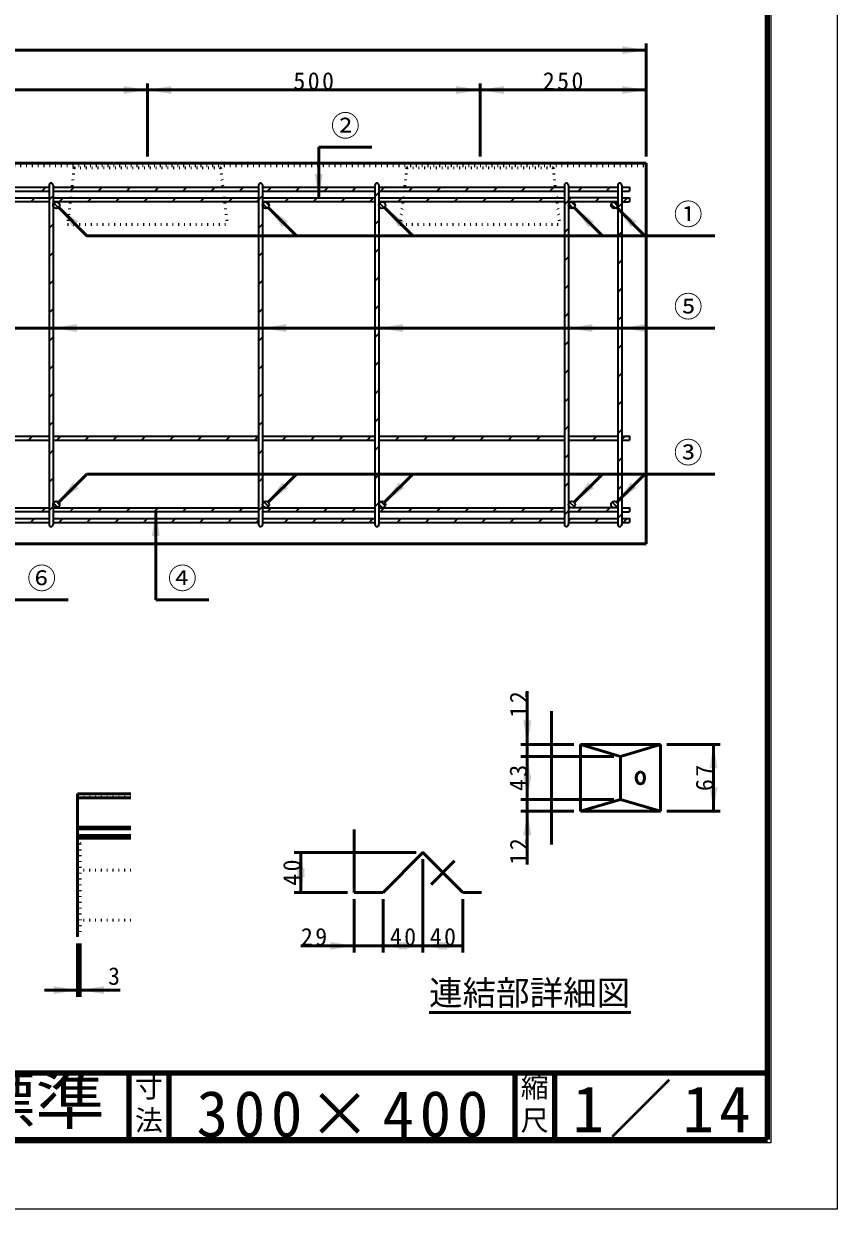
# Model space of a CAD drawing. Units: millimetres, scale not verified, with parts at other scales. Extents: x -2102 to 2102, y -1485 to 1485.
# Drawn here: x 879 to 2102, y -1485 to 296 of the extents above; entities that cross this region are included whole.
import ezdxf
from ezdxf.enums import TextEntityAlignment as Align

# ---------------------------------------------------------------- set-up
doc = ezdxf.new("R2010")
doc.units = ezdxf.units.MM
doc.header["$LTSCALE"] = 5
doc.linetypes.add('DOTTED', pattern=[1.75, 0.25, -1.5])
doc.linetypes.add('LONG_DASHED_DOTTED', pattern=[15.25, 12, -1.5, 0.25, -1.5])
doc.layers.add('0-0_V-nasSTD', color=7, linetype='Continuous', lineweight=35)
doc.layers.add('0-1_0', color=7, linetype='Continuous', lineweight=50)
doc.styles.add('ＭＳ ゴシック', font='')
doc.styles.get('ＭＳ ゴシック').set_extended_font_data('MS Gothic')

msp = doc.modelspace()

# ---------------------------------------------------------------- linework, layer by layer
at = {"layer": '0-0_V-nasSTD', "lineweight": 50}
for p, q in [((1322.814, 110.893), (1322.814, 34.893)), ((1289.276, -22.069), (1246.849, 20.357)), ((1464.276, -22.069), (1421.849, 20.357)), ((1749.276, -22.069), (1706.849, 20.357)), ((1813.276, -22.069), (1770.849, 20.357)), ((1918.314, -160.857), (815.314, -160.857)), ((974.276, -380.145), (931.849, -422.572)), ((1918.314, -380.145), (974.276, -380.145)), ((1289.276, -380.145), (1246.849, -422.572)), ((1464.276, -380.145), (1421.849, -422.572)), ((1749.276, -380.145), (1706.849, -422.572)), ((1813.276, -380.145), (1770.849, -422.572)), ((1077.814, -569.107), (1077.814, -437.107))]:
    msp.add_line(p, q, dxfattribs=at)
at = {"layer": '0-0_V-nasSTD'}
for p, q in [((917.314, 53.893), (917.314, -456.107)), ((923.314, 53.893), (923.314, -456.107)), ((1232.314, 53.893), (1232.314, -456.107)), ((1238.314, 53.893), (1238.314, -456.107)), ((1407.314, 53.893), (1407.314, -456.107)), ((1413.314, 53.893), (1413.314, -456.107)), ((1692.314, 53.893), (1692.314, -456.107)), ((1698.314, 53.893), (1698.314, -456.107)), ((1772.314, 53.893), (1772.314, -456.107)), ((1778.314, 53.893), (1778.314, -456.107)), ((815.314, 50.893), (917.314, 50.893)), ((815.314, 44.893), (917.314, 44.893)), ((906.599, 44.893), (912.599, 50.893)), ((923.314, 37.696), (917.314, 31.696)), ((923.314, 50.893), (1232.314, 50.893)), ((923.314, 44.893), (1232.314, 44.893)), ((949.026, 44.893), (955.026, 50.893)), ((991.452, 44.893), (997.452, 50.893)), ((1033.879, 44.893), (1039.879, 50.893)), ((1076.305, 44.893), (1082.305, 50.893)), ((1118.731, 44.893), (1124.731, 50.893)), ((1161.158, 44.893), (1167.158, 50.893)), ((1203.584, 44.893), (1209.584, 50.893)), ((1238.314, 37.696), (1232.314, 31.696)), ((1238.314, 50.893), (1407.314, 50.893)), ((1238.314, 44.893), (1407.314, 44.893)), ((1246.011, 44.893), (1252.011, 50.893)), ((1288.437, 44.893), (1294.437, 50.893)), ((1330.864, 44.893), (1336.864, 50.893)), ((1373.29, 44.893), (1379.29, 50.893)), ((1413.314, 42.99), (1407.314, 36.99)), ((1413.314, 50.893), (1692.314, 50.893)), ((1413.314, 44.893), (1692.314, 44.893)), ((1421.716, 50.893), (1415.716, 44.893)), ((1464.143, 50.893), (1458.143, 44.893)), ((1500.569, 44.893), (1506.569, 50.893)), ((1542.996, 44.893), (1548.996, 50.893)), ((1585.422, 44.893), (1591.422, 50.893)), ((1627.848, 44.893), (1633.848, 50.893)), ((1670.275, 44.893), (1676.275, 50.893)), ((1698.314, 50.893), (1772.314, 50.893)), ((1698.314, 44.893), (1772.314, 44.893)), ((1712.701, 44.893), (1718.701, 50.893)), ((1755.128, 44.893), (1761.128, 50.893)), ((1778.314, 44.893), (1790.314, 44.893)), ((815.314, 34.893), (917.314, 34.893)), ((917.314, 28.893), (815.314, 28.893)), ((890.099, 28.893), (896.099, 34.893)), ((923.314, 34.893), (1232.314, 34.893)), ((1232.314, 28.893), (923.314, 28.893)), ((924.401, 27.006), (931.427, 19.98)), ((929.817, 28.661), (933.082, 25.397)), ((938.526, 34.893), (932.526, 28.893)), ((974.952, 28.893), (980.952, 34.893)), ((1017.379, 28.893), (1023.379, 34.893)), ((1059.805, 28.893), (1065.805, 34.893)), ((1102.231, 28.893), (1108.231, 34.893)), ((1144.658, 28.893), (1150.658, 34.893)), ((1187.084, 28.893), (1193.084, 34.893)), ((1229.511, 28.893), (1232.314, 31.696)), ((1238.314, 34.893), (1407.314, 34.893)), ((1407.314, 28.893), (1238.314, 28.893)), ((1238.743, 25.919), (1245.34, 19.322)), ((1242.86, 28.872), (1248.293, 23.44)), ((1271.937, 28.893), (1277.937, 34.893)), ((1314.364, 28.893), (1320.364, 34.893)), ((1356.79, 28.893), (1362.79, 34.893)), ((1399.216, 28.893), (1405.216, 34.893)), ((1413.314, 34.893), (1692.314, 34.893)), ((1692.314, 28.893), (1413.314, 28.893)), ((1414.415, 27.023), (1421.444, 19.994)), ((1419.863, 28.647), (1423.068, 25.442)), ((1441.643, 28.893), (1447.643, 34.893)), ((1484.069, 28.893), (1490.069, 34.893)), ((1526.496, 28.893), (1532.496, 34.893)), ((1568.922, 28.893), (1574.922, 34.893)), ((1611.348, 28.893), (1617.348, 34.893)), ((1653.775, 28.893), (1659.775, 34.893)), ((1698.314, 31.005), (1692.314, 25.005)), ((1772.314, 34.893), (1698.314, 34.893)), ((1702.201, 34.893), (1698.314, 31.005)), ((1772.314, 28.893), (1698.314, 28.893)), ((1698.632, 25.649), (1705.07, 19.211)), ((1702.522, 28.83), (1708.251, 23.101)), ((1738.628, 28.893), (1744.628, 34.893)), ((1762.54, 25.38), (1768.801, 19.119)), ((1766.22, 28.772), (1772.193, 22.799)), ((1778.314, 26.152), (1772.314, 20.152)), ((1778.314, 28.893), (1790.314, 28.893)), ((1781.054, 28.893), (1787.054, 34.893)), ((1413.314, 0.564), (1407.314, -5.436)), ((923.314, -4.731), (917.314, -10.731)), ((1238.314, -4.731), (1232.314, -10.731)), ((1698.314, -11.421), (1692.314, -17.421)), ((1778.314, -16.274), (1772.314, -22.274)), ((923.314, -47.157), (917.314, -53.157)), ((1238.314, -47.157), (1232.314, -53.157)), ((1413.314, -41.863), (1407.314, -47.863)), ((1698.314, -53.848), (1692.314, -59.848)), ((1778.314, -58.7), (1772.314, -64.7)), ((1413.314, -84.289), (1407.314, -90.289)), ((923.314, -89.584), (917.314, -95.584)), ((1238.314, -89.584), (1232.314, -95.584)), ((1698.314, -96.274), (1692.314, -102.274)), ((1778.314, -101.127), (1772.314, -107.127)), ((923.314, -132.01), (917.314, -138.01)), ((1238.314, -132.01), (1232.314, -138.01)), ((1413.314, -126.716), (1407.314, -132.716)), ((1698.314, -138.7), (1692.314, -144.7)), ((1778.314, -143.553), (1772.314, -149.553)), ((923.314, -174.436), (917.314, -180.436)), ((1238.314, -174.436), (1232.314, -180.436)), ((1413.314, -169.142), (1407.314, -175.142)), ((1698.314, -181.127), (1692.314, -187.127)), ((1772.314, -191.98), (1778.314, -185.98)), ((1413.314, -211.568), (1407.314, -217.568)), ((923.314, -216.863), (917.314, -222.863)), ((1238.314, -216.863), (1232.314, -222.863)), ((1698.314, -223.553), (1692.314, -229.553)), ((1778.314, -228.406), (1772.314, -234.406)), ((923.314, -259.289), (917.314, -265.289)), ((1238.314, -259.289), (1232.314, -265.289)), ((1413.314, -253.995), (1407.314, -259.995)), ((1698.314, -265.98), (1692.314, -271.98)), ((1772.314, -276.833), (1778.314, -270.833)), ((923.314, -301.716), (917.314, -307.716)), ((1238.314, -301.716), (1232.314, -307.716)), ((1413.314, -296.421), (1407.314, -302.421)), ((1698.314, -308.406), (1692.314, -314.406)), ((1778.314, -313.259), (1772.314, -319.259)), ((815.314, -323.107), (917.314, -323.107)), ((815.314, -329.107), (917.314, -329.107)), ((886.658, -329.107), (892.658, -323.107)), ((923.314, -323.107), (1232.314, -323.107)), ((923.314, -329.107), (1232.314, -329.107)), ((935.084, -323.107), (929.084, -329.107)), ((971.511, -329.107), (977.511, -323.107)), ((1013.937, -329.107), (1019.937, -323.107)), ((1056.364, -329.107), (1062.364, -323.107)), ((1098.79, -329.107), (1104.79, -323.107)), ((1141.216, -329.107), (1147.216, -323.107)), ((1183.643, -329.107), (1188.426, -324.324)), ((1189.643, -323.107), (1188.426, -324.324)), ((1226.069, -329.107), (1232.069, -323.107)), ((1238.314, -323.107), (1407.314, -323.107)), ((1238.314, -329.107), (1407.314, -329.107)), ((1268.496, -329.107), (1274.496, -323.107)), ((1310.922, -329.107), (1316.922, -323.107)), ((1353.348, -329.107), (1359.348, -323.107)), ((1395.775, -329.107), (1401.775, -323.107)), ((1413.314, -323.107), (1692.314, -323.107)), ((1413.314, -329.107), (1692.314, -329.107)), ((1444.201, -323.107), (1438.201, -329.107)), ((1480.628, -329.107), (1486.628, -323.107)), ((1523.054, -329.107), (1529.054, -323.107)), ((1565.48, -329.107), (1571.48, -323.107)), ((1607.907, -329.107), (1613.907, -323.107)), ((1650.333, -329.107), (1656.333, -323.107)), ((1698.314, -323.107), (1772.314, -323.107)), ((1698.314, -323.553), (1698.76, -323.107)), ((1698.314, -329.107), (1772.314, -329.107)), ((1735.186, -329.107), (1741.186, -323.107)), ((1778.314, -328.406), (1783.612, -323.107)), ((1778.314, -329.107), (1790.314, -329.107)), ((923.314, -344.142), (917.314, -350.142)), ((1238.314, -344.142), (1232.314, -350.142)), ((1413.314, -338.848), (1407.314, -344.848)), ((1698.314, -350.833), (1692.314, -356.833)), ((1772.314, -361.685), (1778.314, -355.685)), ((923.314, -386.568), (917.314, -392.568)), ((1238.314, -386.568), (1232.314, -392.568)), ((1413.314, -381.274), (1407.314, -387.274)), ((1698.314, -393.259), (1692.314, -399.259)), ((1778.314, -398.112), (1772.314, -404.112)), ((923.845, -423.864), (930.557, -430.576)), ((928.162, -421.11), (933.311, -426.259)), ((1238.475, -427.367), (1242.054, -430.946)), ((1240.298, -422.119), (1247.302, -429.123)), ((1413.314, -423.7), (1407.314, -429.7)), ((1413.354, -425.47), (1418.951, -431.066)), ((1416.431, -421.475), (1422.946, -427.99)), ((1700.087, -422.288), (1707.133, -429.334)), ((1763.896, -422.458), (1770.963, -429.525)), ((815.314, -431.107), (917.314, -431.107)), ((917.314, -437.107), (815.314, -437.107)), ((905.937, -437.107), (911.937, -431.107)), ((923.314, -428.995), (917.314, -434.995)), ((923.314, -431.107), (1232.314, -431.107)), ((1232.314, -437.107), (923.314, -437.107)), ((948.364, -437.107), (954.364, -431.107)), ((990.79, -437.107), (996.79, -431.107)), ((1033.216, -437.107), (1039.216, -431.107)), ((1075.643, -437.107), (1081.643, -431.107)), ((1118.069, -437.107), (1124.069, -431.107)), ((1160.496, -437.107), (1166.496, -431.107)), ((1202.922, -437.107), (1208.922, -431.107)), ((1238.314, -428.995), (1232.314, -434.995)), ((1238.314, -431.107), (1407.314, -431.107)), ((1407.314, -437.107), (1238.314, -437.107)), ((1245.348, -437.107), (1251.348, -431.107)), ((1287.775, -437.107), (1293.775, -431.107)), ((1330.201, -437.107), (1336.201, -431.107)), ((1372.628, -437.107), (1378.628, -431.107)), ((1413.314, -431.107), (1692.314, -431.107)), ((1692.314, -437.107), (1413.314, -437.107)), ((1415.054, -437.107), (1421.054, -431.107)), ((1457.48, -437.107), (1463.48, -431.107)), ((1499.907, -437.107), (1505.907, -431.107)), ((1542.333, -437.107), (1548.333, -431.107)), ((1584.76, -437.107), (1590.76, -431.107)), ((1627.186, -437.107), (1633.186, -431.107)), ((1669.612, -437.107), (1675.612, -431.107)), ((1698.314, -435.685), (1692.314, -441.685)), ((1772.314, -431.107), (1698.314, -431.107)), ((1772.314, -437.107), (1698.314, -437.107)), ((1698.658, -427.93), (1701.491, -430.763)), ((1712.039, -437.107), (1718.039, -431.107)), ((1754.465, -437.107), (1760.465, -431.107)), ((1762.996, -428.629), (1764.792, -430.425)), ((1772.314, -446.538), (1778.314, -440.538)), ((1778.314, -437.107), (1790.314, -437.107)), ((815.314, -447.107), (917.314, -447.107)), ((815.314, -453.107), (917.314, -453.107)), ((889.437, -453.107), (895.437, -447.107)), ((923.314, -447.107), (1232.314, -447.107)), ((923.314, -453.107), (1232.314, -453.107)), ((937.864, -447.107), (931.864, -453.107)), ((974.29, -453.107), (980.29, -447.107)), ((1016.716, -453.107), (1022.716, -447.107)), ((1059.143, -453.107), (1065.143, -447.107)), ((1101.569, -453.107), (1107.569, -447.107)), ((1143.996, -453.107), (1149.996, -447.107)), ((1186.422, -453.107), (1192.422, -447.107)), ((1228.848, -453.107), (1232.314, -449.642)), ((1238.314, -447.107), (1407.314, -447.107)), ((1238.314, -453.107), (1407.314, -453.107)), ((1277.275, -447.107), (1271.275, -453.107)), ((1319.701, -447.107), (1313.701, -453.107)), ((1356.128, -453.107), (1362.128, -447.107)), ((1398.554, -453.107), (1404.554, -447.107)), ((1413.314, -447.107), (1692.314, -447.107)), ((1413.314, -453.107), (1692.314, -453.107)), ((1440.98, -453.107), (1446.98, -447.107)), ((1483.407, -453.107), (1489.407, -447.107)), ((1525.833, -453.107), (1531.833, -447.107)), ((1568.26, -453.107), (1574.26, -447.107)), ((1610.686, -453.107), (1616.686, -447.107)), ((1653.112, -453.107), (1659.112, -447.107)), ((1698.314, -447.107), (1772.314, -447.107)), ((1698.314, -450.332), (1701.539, -447.107)), ((1698.314, -453.107), (1772.314, -453.107)), ((1737.965, -453.107), (1743.965, -447.107)), ((1778.314, -453.107), (1790.314, -453.107)), ((1780.392, -453.107), (1786.392, -447.107))]:
    msp.add_line(p, q, dxfattribs=at)
at = {"layer": '0-0_V-nasSTD', "linetype": 'DOTTED', "lineweight": 50}
for p, q in [((945.314, -5.107), (1185.314, -5.107)), ((1445.314, -5.107), (1685.314, -5.107))]:
    msp.add_line(p, q, dxfattribs=at)
at = {"layer": '0-0_V-nasSTD', "lineweight": 100}
for p, q in [((1037.5, -1280), (1037.5, -1380)), ((1097.5, -1280), (1097.5, -1380)), ((1617.5, -1280), (1617.5, -1380)), ((1677.5, -1280), (1677.5, -1380)), ((-1997.5, -1380), (1997.5, -1380))]:
    msp.add_line(p, q, dxfattribs=at)
at = {"layer": '0-0_V-nasSTD', "lineweight": 18}
for points in [[(-2102.5, -1485), (-2102.5, 1485), (2102.5, 1485), (2102.5, -1485)], [(-2002.5, -1385), (-2002.5, 1385), (2002.5, 1385), (2002.5, -1385)]]:
    msp.add_lwpolyline(points, close=True, dxfattribs=at)
at = {"layer": '0-0_V-nasSTD', "lineweight": 100}
msp.add_lwpolyline([(1997.5, -1380), (1997.5, 1380), (-1997.5, 1380)], dxfattribs=at)
at = {"layer": '0-0_V-nasSTD'}
for points in [[(1778.314, 50.893), (1790.314, 50.893), (1790.314, 44.893)], [(1778.314, 34.893), (1790.314, 34.893), (1790.314, 28.893)], [(1778.314, -323.107), (1790.314, -323.107), (1790.314, -329.107)], [(1778.314, -431.107), (1790.314, -431.107), (1790.314, -437.107)], [(1778.314, -447.107), (1790.314, -447.107), (1790.314, -453.107)]]:
    msp.add_lwpolyline(points, dxfattribs=at)
at = {"layer": '0-0_V-nasSTD', "lineweight": 50}
msp.add_lwpolyline([(1918.314, -22.069), (974.276, -22.069), (931.849, 20.357)], dxfattribs=at)
at = {"layer": '0-0_V-nasSTD'}
for centre in [(928.314, 23.893), (1243.314, 23.893), (1418.314, 23.893), (1703.314, 23.893), (1767.314, 23.893), (928.314, -426.107), (1243.314, -426.107), (1418.314, -426.107), (1703.314, -426.107), (1767.314, -426.107)]:
    msp.add_circle(centre, 5, dxfattribs=at)
for centre, start, end in [((920.314, 53.893), 0, 180), ((1235.314, 53.893), 0, 180), ((1410.314, 53.893), 0, 180), ((1695.314, 53.893), 0, 180), ((1775.314, 53.893), 0, 180), ((920.314, -456.107), 180, 0), ((1235.314, -456.107), 180, 0), ((1410.314, -456.107), 180, 0), ((1695.314, -456.107), 180, 0), ((1775.314, -456.107), 180, 0)]:
    msp.add_arc(centre, 3, start, end, dxfattribs=at)
for points in [[(1779.314, 250.893), (1779.314, 262.893), (1815.314, 256.893)], [(1029.314, 190.893), (1029.314, 202.893), (1065.314, 196.893)], [(1065.314, 196.893), (1101.314, 190.893), (1101.314, 202.893)], [(1529.314, 190.893), (1529.314, 202.893), (1565.314, 196.893)], [(1565.314, 196.893), (1601.314, 190.893), (1601.314, 202.893)], [(1779.314, 190.893), (1779.314, 202.893), (1815.314, 196.893)], [(1316.814, 70.893), (1322.814, 34.893), (1328.814, 70.893)], [(931.849, 20.357), (953.062, -9.341), (961.548, -0.856)], [(1246.849, 20.357), (1268.062, -9.341), (1276.548, -0.856)], [(1421.849, 20.357), (1443.062, -9.341), (1451.548, -0.856)], [(1706.849, 20.357), (1728.062, -9.341), (1736.548, -0.856)], [(1770.849, 20.357), (1792.062, -9.341), (1800.548, -0.856)], [(923.314, -160.857), (959.314, -166.857), (959.314, -154.857)], [(1238.314, -160.857), (1274.314, -166.857), (1274.314, -154.857)], [(1413.314, -160.857), (1449.314, -166.857), (1449.314, -154.857)], [(1698.314, -160.857), (1734.314, -166.857), (1734.314, -154.857)], [(1778.314, -160.857), (1814.314, -166.857), (1814.314, -154.857)], [(931.849, -422.572), (953.062, -392.873), (961.548, -401.359)], [(1246.849, -422.572), (1268.062, -392.873), (1276.548, -401.359)], [(1421.849, -422.572), (1443.062, -392.873), (1451.548, -401.359)], [(1706.849, -422.572), (1728.062, -392.873), (1736.548, -401.359)], [(1770.849, -422.572), (1792.062, -392.873), (1800.548, -401.359)], [(1071.814, -473.107), (1077.814, -437.107), (1083.814, -473.107)], [(1630.444, -750.498), (1636.444, -786.498), (1642.444, -750.498)], [(1910.444, -822.498), (1916.444, -786.498), (1922.444, -822.498)], [(1630.444, -840.498), (1636.444, -804.498), (1642.444, -840.498)], [(1630.444, -832.998), (1636.444, -868.998), (1642.444, -832.998)], [(1910.444, -850.998), (1916.444, -886.998), (1922.444, -850.998)], [(1630.444, -922.998), (1636.444, -886.998), (1642.444, -922.998)], [(1290.025, -985.071), (1296.025, -949.071), (1302.025, -985.071)], [(1290.025, -973.071), (1296.025, -1009.071), (1302.025, -973.071)], [(1340.025, -1095.071), (1340.025, -1083.071), (1376.025, -1089.071)], [(1419.525, -1089.071), (1455.525, -1095.071), (1455.525, -1083.071)], [(1443.525, -1095.071), (1443.525, -1083.071), (1479.525, -1089.071)], [(1479.525, -1089.071), (1515.525, -1095.071), (1515.525, -1083.071)], [(1503.525, -1095.071), (1503.525, -1083.071), (1539.525, -1089.071)], [(924.336, -1161.624), (924.336, -1149.624), (960.336, -1155.624)], [(964.086, -1155.624), (1000.086, -1161.624), (1000.086, -1149.624)]]:
    msp.add_solid(points, dxfattribs=at)
at = {"layer": '0-1_0'}
for p, q in [((-184.686, 256.893), (1815.314, 256.893)), ((1815.314, 96.893), (1815.314, 266.893)), ((565.314, 196.893), (1065.314, 196.893)), ((1065.314, 96.893), (1065.314, 206.893)), ((1065.314, 196.893), (1565.314, 196.893)), ((1565.314, 96.893), (1565.314, 206.893)), ((1565.314, 196.893), (1815.314, 196.893)), ((1322.814, 110.893), (1402.814, 110.893)), ((-184.686, 86.893), (1815.314, 86.893)), ((1815.314, 86.893), (1815.314, -485.107)), ((-184.686, -485.107), (1815.314, -485.107)), ((866.314, -569.107), (946.314, -569.107)), ((1077.814, -569.107), (1157.814, -569.107)), ((1636.444, -706.498), (1636.444, -786.498)), ((1672.944, -736.748), (1672.944, -936.748)), ((1706.444, -786.498), (1626.444, -786.498)), ((1636.444, -804.498), (1636.444, -786.498)), ((1716.444, -786.498), (1716.444, -886.998)), ((1716.444, -786.498), (1836.444, -786.498)), ((1836.444, -786.498), (1836.444, -886.998)), ((1846.444, -786.498), (1926.444, -786.498)), ((1916.444, -886.998), (1916.444, -786.498)), ((1766.444, -804.498), (1626.444, -804.498)), ((1636.444, -868.998), (1636.444, -804.498)), ((1776.444, -804.498), (1776.444, -868.998)), ((960.336, -860.624), (1040.336, -860.624)), ((960.336, -860.624), (960.336, -1075.624)), ((960.336, -866.874), (1040.336, -866.874)), ((1766.444, -868.998), (1626.444, -868.998)), ((1636.444, -886.998), (1636.444, -868.998)), ((1706.444, -886.998), (1626.444, -886.998)), ((1636.444, -966.998), (1636.444, -886.998)), ((1716.444, -886.998), (1836.444, -886.998)), ((1846.444, -886.998), (1926.444, -886.998)), ((960.336, -910.605), (1040.336, -910.605)), ((960.336, -913.124), (1040.336, -913.124)), ((960.336, -923.124), (1040.336, -923.124)), ((1376.025, -914.071), (1376.025, -1009.071)), ((960.336, -927.322), (1040.336, -927.322)), ((1469.525, -949.071), (1286.025, -949.071)), ((1296.025, -1009.071), (1296.025, -949.071)), ((1479.525, -959.071), (1479.525, -1099.071)), ((1366.025, -1009.071), (1286.025, -1009.071)), ((1376.025, -1009.071), (1419.525, -1009.071)), ((1539.525, -1009.071), (1567.525, -1009.071)), ((1376.025, -1019.071), (1376.025, -1099.071)), ((1419.525, -1019.071), (1419.525, -1099.071)), ((1539.525, -1019.071), (1539.525, -1099.071)), ((960.336, -1085.624), (960.336, -1165.624)), ((964.086, -1085.624), (964.086, -1165.624)), ((1296.025, -1089.071), (1376.025, -1089.071)), ((1376.025, -1089.071), (1419.525, -1089.071)), ((910.336, -1155.624), (960.336, -1155.624)), ((960.336, -1155.624), (964.086, -1155.624)), ((1024.086, -1155.624), (964.086, -1155.624)), ((1488.687, -1189.314), (1792.095, -1189.314))]:
    msp.add_line(p, q, dxfattribs=at)
at = {"layer": '0-1_0', "linetype": 'DOTTED'}
for p, q in [((-184.686, 82.893), (1815.314, 82.893)), ((955.314, 79.893), (945.314, -5.107)), ((955.314, 79.893), (952.314, 82.893)), ((1175.314, 79.893), (1178.314, 82.893)), ((1455.314, 79.893), (1445.314, -5.107)), ((1455.314, 79.893), (1452.314, 82.893)), ((1675.314, 79.893), (1678.314, 82.893)), ((960.336, -865.624), (1040.336, -865.624)), ((964.086, -935.624), (960.336, -933.124)), ((964.086, -935.624), (964.086, -1075.624)), ((960.336, -963.124), (964.086, -960.624)), ((960.336, -975.624), (1040.336, -975.624)), ((960.336, -1050.624), (1040.336, -1050.624))]:
    msp.add_line(p, q, dxfattribs=at)
at = {"layer": '0-1_0', "linetype": 'LONG_DASHED_DOTTED'}
msp.add_line((1491.847, -996.748), (1527.203, -961.393), dxfattribs=at)
at = {"layer": '0-1_0', "lineweight": 100}
msp.add_line((-1997.5, -1280), (1997.5, -1280), dxfattribs=at)
at = {"layer": '0-1_0', "linetype": 'DOTTED'}
for points in [[(955.314, 79.893), (1175.314, 79.893), (1185.314, -5.107)], [(1455.314, 79.893), (1675.314, 79.893), (1685.314, -5.107)]]:
    msp.add_lwpolyline(points, dxfattribs=at)
at = {"layer": '0-1_0'}
for points in [[(1716.444, -786.498), (1776.444, -804.498), (1836.444, -786.498)], [(1716.444, -886.998), (1776.444, -868.998), (1836.444, -886.998)], [(1419.525, -1009.071), (1479.525, -949.071), (1539.525, -1009.071)], [(1419.525, -1089.071), (1479.525, -1089.071), (1539.525, -1089.071)]]:
    msp.add_lwpolyline(points, dxfattribs=at)
msp.add_ellipse((1806.444, -836.748), major_axis=(0, 9), ratio=0.707107, dxfattribs=at)

# ---------------------------------------------------------------- texts
at = {"layer": '0-0_V-nasSTD', "style": 'ＭＳ ゴシック'}
for s, height, p in [('②', 31.67, (1341.214, 117.893)), ('①', 31.67, (1856.714, -15.069)), ('⑤', 31.67, (1856.714, -153.857)), ('③', 31.67, (1856.714, -373.145)), ('⑥', 31.67, (884.714, -562.107)), ('④', 31.67, (1096.214, -562.107)), ('3', 26.39, (1006.086, -1155.624)), ('連結部詳細図', 36.95, (1488.687, -1189.314)), ('寸', 30.79, (1046.482, -1326.001)), ('縮', 30.79, (1626.482, -1326.001)), ('法', 30.79, (1046.476, -1375.99)), ('尺', 30.79, (1626.476, -1375.99))]:
    msp.add_text(s, height=height, dxfattribs=at).set_placement(p, align=Align.BOTTOM_LEFT)
at = {"layer": '0-0_V-nasSTD', "style": 'ＭＳ ゴシック', "width": 1.1}
msp.add_text('ユニロードⅡ Ｖ標準', height=69.65, dxfattribs=at).set_placement((8.5, -1377.53), align=Align.BOTTOM_LEFT)
at = {"layer": '0-0_V-nasSTD', "attachment_point": 7, "style": 'ＭＳ ゴシック'}
for s, insert, char_height in [('\\T1.2;500', (1284.714, 196.893), 26.39), ('\\T1.2;250', (1659.714, 196.893), 26.39), ('\\T1.2;29', (1296.025, -1089.071), 26.39), ('\\T1.2;40', (1429.725, -1089.071), 26.39), ('\\T1.2;40', (1489.725, -1089.071), 26.39), ('\\T1.16;1／14', (1704.533, -1377.418), 69.65), ('\\T1.18;300×400', (1139.081, -1377.492), 69.65)]:
    msp.add_mtext(s, dxfattribs=dict(at, insert=insert, char_height=char_height))
at = {"layer": '0-0_V-nasSTD', "char_height": 26.39, "attachment_point": 7, "rotation": 90, "style": 'ＭＳ ゴシック'}
for s, insert in [('\\T1.2;12', (1636.444, -746.098)), ('\\T1.2;43', (1636.444, -856.548)), ('\\T1.2;67', (1916.444, -856.548)), ('\\T1.2;12', (1636.444, -966.998)), ('\\T1.2;40', (1296.025, -998.871))]:
    msp.add_mtext(s, dxfattribs=dict(at, insert=insert))

doc.saveas('drawing.dxf')
